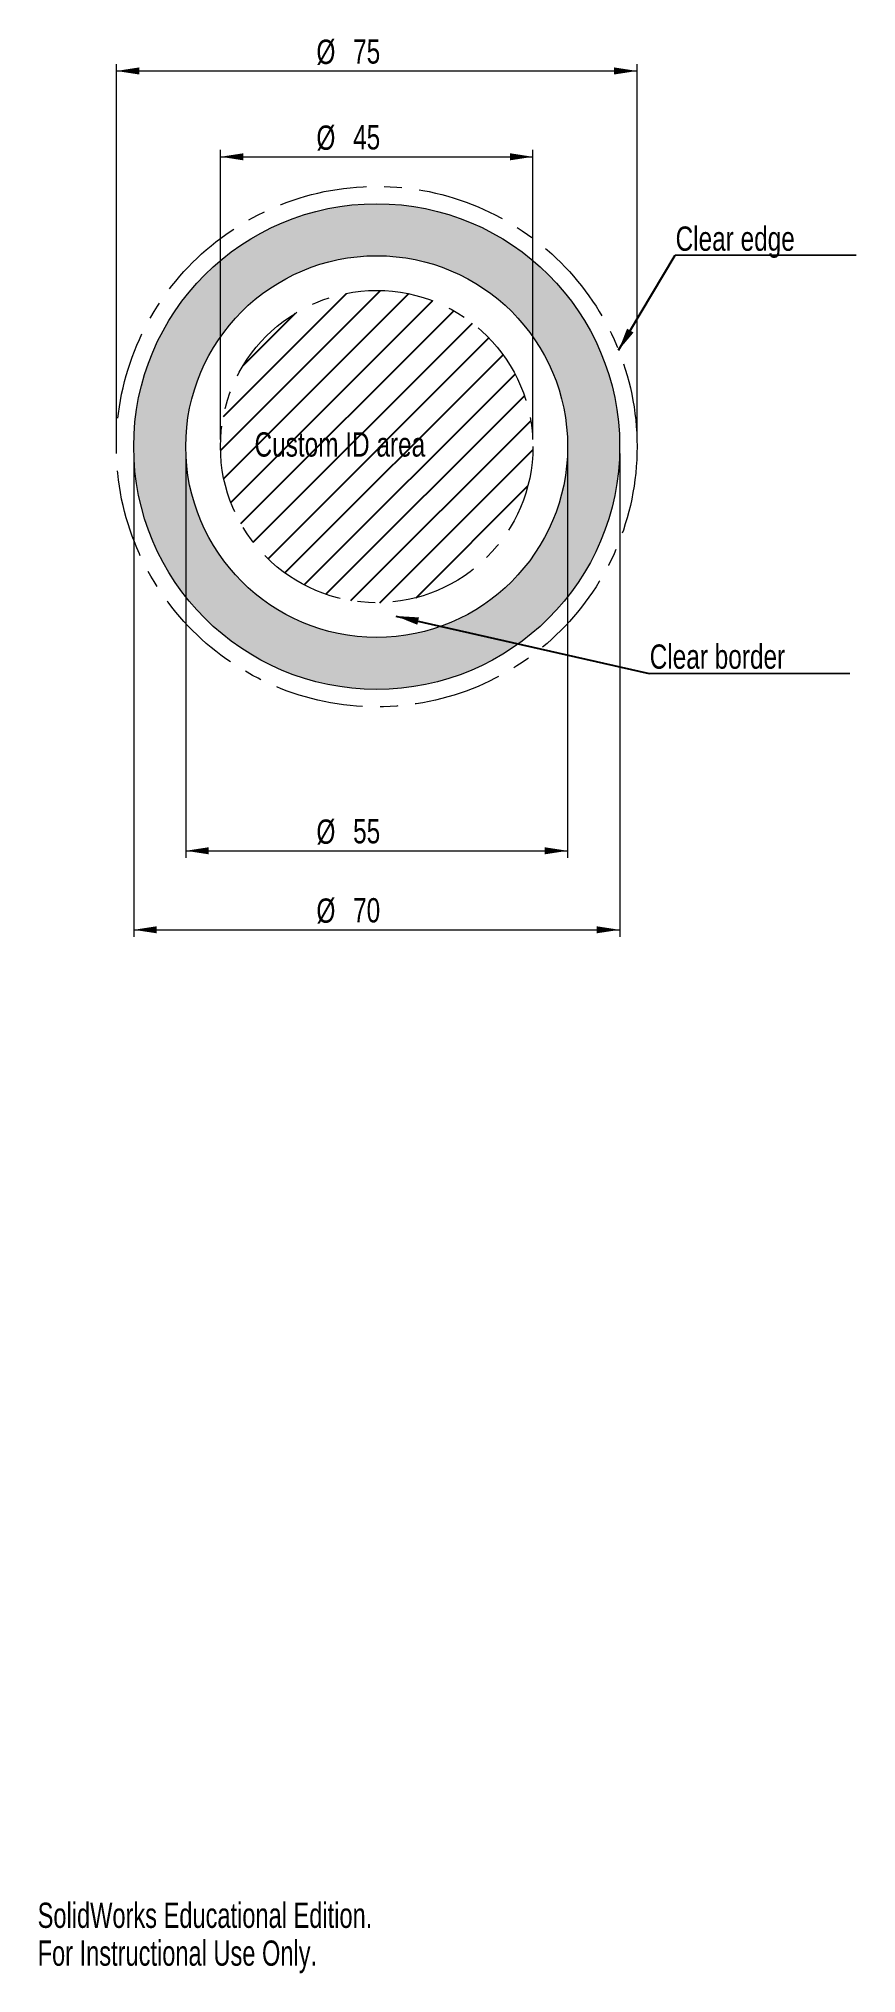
# Model space of a CAD drawing. Header units: millimetres. Extents: x 0 to 118, y 0 to 279.
import ezdxf

# ---------------------------------------------------------------- set-up
doc = ezdxf.new("R2010")
doc.units = ezdxf.units.MM
doc.linetypes.add('CENTERX2', pattern=[20.32, 12.7, -2.54, 2.54, -2.54])
doc.styles.add('SLDTEXTSTYLE0', font='TXT', dxfattribs={"width": 0.75})
doc.styles.add('SLDTEXTSTYLE1', font='TXT', dxfattribs={"width": 0.7})
doc.dimstyles.new('SLDDIMSTYLE0', dxfattribs={"dimtxt": 3.5, "dimasz": 3.302, "dimexe": 0, "dimexo": 0.0625, "dimgap": 0.875, "dimtad": 1, "dimdec": 3, "dimrnd": 1e-09, "dimzin": 12, "dimdsep": 46, "dimtxsty": 'SLDTEXTSTYLE0', "dimsah": 1, "dimcen": 0.09, "dimadec": 0, "dimazin": 3, "dimtfac": 1, "dimtdec": 3, "dimtofl": 0, "dimtmove": 0, "dimatfit": 3, "dimfxl": 1, "dimfrac": 2, "dimtolj": 1, "dimtzin": 12, "dimarcsym": 0})
doc.dimstyles.new('SLDDIMSTYLE1', dxfattribs={"dimtxt": 0, "dimasz": 3.302, "dimexe": 0, "dimexo": 0.0625, "dimgap": 0, "dimtad": 0, "dimtih": 1, "dimtoh": 1, "dimdec": 0, "dimrnd": 1e-09, "dimzin": 0, "dimdsep": 46, "dimtxsty": 'Standard', "dimsah": 1, "dimcen": 0.09, "dimadec": 0, "dimazin": 0, "dimtfac": 3.302, "dimtdec": 0, "dimtofl": 0, "dimtmove": 0, "dimatfit": 3, "dimfxl": 1, "dimfrac": 2, "dimtolj": 1, "dimtzin": 0, "dimarcsym": 0})

# ---------------------------------------------------------------- blocks, each defined once
blk = doc.blocks.new('_D')
at = {"color": 7, "linetype": 'Continuous', "lineweight": 0}
for p, q in [((11.34, 220.97), (11.34, 275.1)), ((11.34, 274.1), (86.34, 274.1)), ((86.34, 220.97), (86.34, 275.1))]:
    blk.add_line(p, q, dxfattribs=at)
for points in [[(11.34, 274.1), (14.64, 273.59), (14.64, 274.61)], [(86.34, 274.1), (83.04, 274.61), (83.04, 273.59)]]:
    blk.add_solid(points, dxfattribs=at)
at = {"color": 7, "linetype": 'Continuous', "lineweight": 0, "char_height": 3.5, "attachment_point": 1, "style": 'SLDTEXTSTYLE0'}
for s, insert in [('%%c', (40.16, 278.61, 0.1)), ('75', (45.44, 278.66, 0.1))]:
    blk.add_mtext(s, dxfattribs=dict(at, insert=insert))
blk = doc.blocks.new('_D_1')
at = {"color": 7, "linetype": 'Continuous', "lineweight": 0}
for p, q in [((13.84, 218.97), (13.84, 149.33)), ((83.84, 218.97), (83.84, 149.33)), ((13.84, 150.33), (83.84, 150.33))]:
    blk.add_line(p, q, dxfattribs=at)
for points in [[(13.84, 150.33), (17.14, 149.83), (17.14, 150.84)], [(83.84, 150.33), (80.54, 150.84), (80.54, 149.83)]]:
    blk.add_solid(points, dxfattribs=at)
at = {"color": 7, "linetype": 'Continuous', "lineweight": 0, "char_height": 3.5, "attachment_point": 1, "style": 'SLDTEXTSTYLE0'}
for s, insert in [('%%c', (40.16, 154.85, 0.1)), ('70', (45.44, 154.9, 0.1))]:
    blk.add_mtext(s, dxfattribs=dict(at, insert=insert))
blk = doc.blocks.new('_D_2')
at = {"color": 7, "linetype": 'Continuous', "lineweight": 0}
for p, q in [((21.34, 218.97), (21.34, 160.72)), ((76.34, 218.97), (76.34, 160.72)), ((21.34, 161.72), (76.34, 161.72))]:
    blk.add_line(p, q, dxfattribs=at)
for points in [[(21.34, 161.72), (24.64, 161.21), (24.64, 162.23)], [(76.34, 161.72), (73.04, 162.23), (73.04, 161.21)]]:
    blk.add_solid(points, dxfattribs=at)
at = {"color": 7, "linetype": 'Continuous', "lineweight": 0, "char_height": 3.5, "attachment_point": 1, "style": 'SLDTEXTSTYLE0'}
for s, insert in [('%%c', (40.16, 166.23, 0.1)), ('55', (45.44, 166.29, 0.1))]:
    blk.add_mtext(s, dxfattribs=dict(at, insert=insert))
blk = doc.blocks.new('_D_3')
at = {"color": 7, "linetype": 'Continuous', "lineweight": 0}
for p, q in [((26.34, 220.97), (26.34, 262.73)), ((71.34, 220.97), (71.34, 262.73)), ((26.34, 261.73), (71.34, 261.73))]:
    blk.add_line(p, q, dxfattribs=at)
for points in [[(26.34, 261.73), (29.64, 261.22), (29.64, 262.24)], [(71.34, 261.73), (68.04, 262.24), (68.04, 261.22)]]:
    blk.add_solid(points, dxfattribs=at)
at = {"color": 7, "linetype": 'Continuous', "lineweight": 0, "char_height": 3.5, "attachment_point": 1, "style": 'SLDTEXTSTYLE0'}
for s, insert in [('%%c', (40.16, 266.24, 0.1)), ('45', (45.44, 266.29, 0.1))]:
    blk.add_mtext(s, dxfattribs=dict(at, insert=insert))
blk = doc.blocks.new('SW_NOTE_0')
at = {"color": 0, "linetype": 'Continuous', "lineweight": 0}
for p, q in [((0, 0), (26.07, 0)), ((26.07, 0), (0, 0)), ((0, 0), (26.07, 0)), ((26.07, 0), (0, 0)), ((0, 0), (26.07, 0)), ((26.07, 0), (0, 0))]:
    blk.add_line(p, q, dxfattribs=at)
at = {"color": 0, "linetype": 'Continuous', "lineweight": 0, "insert": (0.04, 4.13), "char_height": 3.5, "attachment_point": 1, "style": 'SLDTEXTSTYLE0'}
blk.add_mtext('Clear edge', dxfattribs=at)
blk = doc.blocks.new('SW_NOTE_1')
at = {"color": 0, "linetype": 'Continuous', "lineweight": 0}
for p, q in [((0, 0), (28.92, 0)), ((28.92, 0), (0, 0)), ((0, 0), (28.92, 0)), ((28.92, 0), (0, 0)), ((0, 0), (28.92, 0)), ((28.92, 0), (0, 0))]:
    blk.add_line(p, q, dxfattribs=at)
at = {"color": 0, "linetype": 'Continuous', "lineweight": 0, "insert": (0.08, 4.18), "char_height": 3.5, "attachment_point": 1, "style": 'SLDTEXTSTYLE0'}
blk.add_mtext('Clear border', dxfattribs=at)

msp = doc.modelspace()

# ---------------------------------------------------------------- hatches: boundary and pattern name
at = {"linetype": 'Continuous'}
h = msp.add_hatch(color=7, dxfattribs=at)
edge = h.paths.add_edge_path(flags=0)
edge.add_arc((48.8375, 219.9704), 35, 0, 360)
edge = h.paths.add_edge_path(flags=0)
edge.add_arc((48.8375, 219.9704), 27.5, 0, 360)
h = msp.add_hatch(dxfattribs=at)
h.set_pattern_fill('ANSI31', style=0)
edge = h.paths.add_edge_path(flags=0)
edge.add_arc((48.8375, 219.9704), 22.5, 0, 360)

# ---------------------------------------------------------------- linework, layer by layer
at = {"color": 7, "linetype": 'CENTERX2', "lineweight": 0}
for radius in [37.5, 22.5]:
    msp.add_circle((48.8375, 219.9704), radius, dxfattribs=at)
at = {"color": 7, "linetype": 'Continuous', "lineweight": 0}
for radius in [35, 27.5]:
    msp.add_circle((48.8375, 219.9704), radius, dxfattribs=at)

# ---------------------------------------------------------------- block references
for name, p in [('SW_NOTE_0', (91.8534, 247.559)), ('SW_NOTE_1', (88.0855, 187.2739))]:
    msp.add_blockref(name, p, dxfattribs=at)

# ---------------------------------------------------------------- texts
at = {"color": 7, "linetype": 'Continuous', "lineweight": 0, "insert": (31.2433, 222.0263), "char_height": 3.5, "attachment_point": 1, "style": 'SLDTEXTSTYLE0'}
msp.add_mtext('Custom ID area', dxfattribs=at)
at = {"color": 7, "linetype": 'Continuous', "char_height": 3.633, "attachment_point": 1, "style": 'SLDTEXTSTYLE1'}
for s, insert in [('SolidWorks Educational Edition.', (0, 10.1327)), ('For Instructional Use Only.', (0, 4.6832))]:
    msp.add_mtext(s, dxfattribs=dict(at, insert=insert))

# ---------------------------------------------------------------- dimensions: what is measured, and where the dimension line sits
at = {"color": 7, "linetype": 'Continuous', "lineweight": 0}
for base, p1, p2, picture, middle in [((86.3375, 274.097), (11.3375, 219.9704), (86.3375, 219.9704), '_D', (46.8108, 274.097)), ((71.3375, 261.7295), (26.3375, 219.9704), (71.3375, 219.9704), '_D_3', (46.8108, 261.7295)), ((83.8375, 150.3333), (13.8375, 219.9704), (83.8375, 219.9704), '_D_1', (46.8108, 150.3333)), ((76.3375, 161.7211), (21.3375, 219.9704), (76.3375, 219.9704), '_D_2', (46.8108, 161.7211))]:
    dim = msp.add_linear_dim(base=base, p1=p1, p2=p2, text='%%c<>', dimstyle='SLDDIMSTYLE0', dxfattribs=at)
    dim.commit()
    dim.dimension.update_dxf_attribs({"geometry": picture, "text_midpoint": middle, "dimtype": 160})

# ---------------------------------------------------------------- leaders
for points in [[(83.6765, 233.8446), (91.8534, 247.559)], [(51.5929, 195.5513), (88.0855, 187.2739)]]:
    msp.add_leader(points, dimstyle='SLDDIMSTYLE1', dxfattribs=at)

doc.saveas('drawing.dxf')
